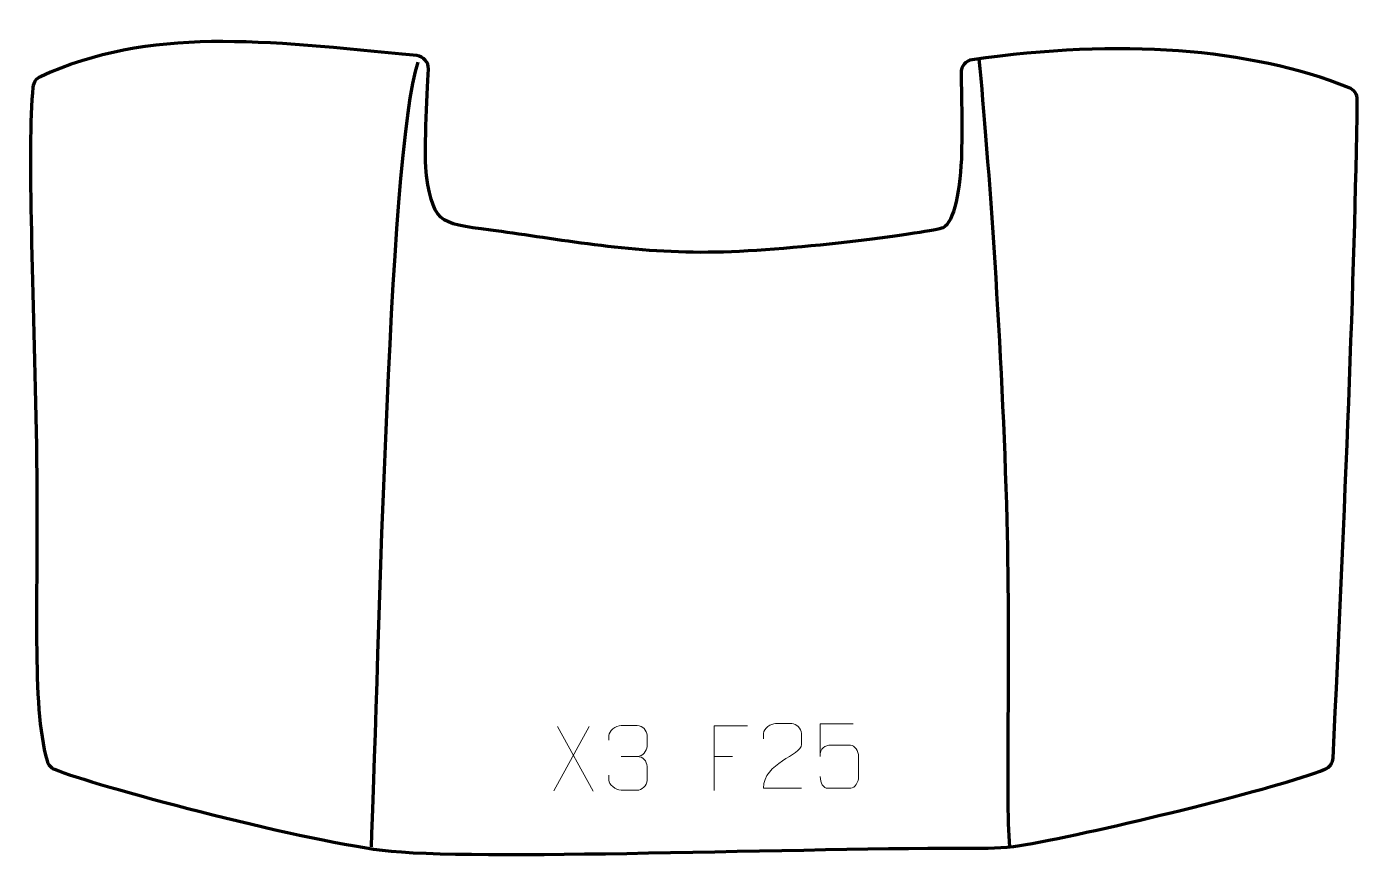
# Model space of a CAD drawing. Header units: millimetres. Extents: x -258 to 256, y -160 to 163.
import ezdxf

# ---------------------------------------------------------------- set-up
doc = ezdxf.new("R2010")
doc.units = ezdxf.units.MM
doc.header["$MEASUREMENT"] = 0
for name, color, linetype in [('layer 1', 7, 'Continuous'), ('layer 2', 7, 'Continuous'), ('layer 3', 7, 'Continuous')]:
    doc.layers.add(name, color=color, linetype=linetype)

msp = doc.modelspace()

# ---------------------------------------------------------------- linework, layer by layer
at = {"layer": 'layer 1', "color": 250, "lineweight": 9}
for points in [[(-40.4253, -107.5451), (-40.4253, -107.5451), (-54.1659, -132.4409), (-54.1659, -132.4409)], [(-52.7113, -107.5451), (-52.7113, -107.5451), (-38.9707, -132.4986), (-38.9707, -132.4986)], [(-28.1326, -119.148), (-28.1326, -119.148), (-21.9362, -119.148), (-21.9362, -119.148)], [(7.7975, -119.148), (7.7975, -119.148), (14.9656, -119.148), (14.9656, -119.148)]]:
    msp.add_open_spline(points, degree=3, dxfattribs=at)
for points, knots in [([(-32.8423, -112.9028), (-32.8423, -112.9028), (-32.8423, -111.0456), (-32.8423, -111.0456), (-32.8423, -111.0456), (-32.8566, -109.3037), (-30.1921, -107.1856), (-28.133, -107.2083), (-28.133, -107.2083), (-26.0689, -107.2083), (-24.0049, -107.2083), (-21.9412, -107.2083), (-21.9412, -107.2083), (-19.7467, -107.1995), (-18.1484, -109.0463), (-18.104, -110.9584), (-18.104, -110.9584), (-18.1044, -112.3935), (-18.1044, -113.8286), (-18.104, -115.2641), (-18.104, -115.2641), (-18.1526, -116.9176), (-19.7552, -119.1476), (-21.9535, -119.1376), (-21.9535, -119.1376), (-19.7498, -119.1488), (-18.1418, -120.952), (-18.0878, -123.0115), (-18.0878, -123.0115), (-18.0882, -124.7962), (-18.0882, -126.5809), (-18.0878, -128.366), (-18.0878, -128.366), (-18.0777, -130.4274), (-20.1326, -132.1905), (-21.9535, -132.1824), (-21.9535, -132.1824), (-24.0188, -132.1821), (-26.084, -132.1821), (-28.1496, -132.1824), (-28.1496, -132.1824), (-30.3182, -132.1709), (-32.8492, -129.7707), (-32.8678, -128.3089), (-32.8678, -128.3089), (-32.8678, -128.3089), (-32.8678, -126.4003), (-32.8678, -126.4003)], [0, 0, 0, 0, 0.07692308, 0.07692308, 0.07692308, 0.07692308, 0.15384615, 0.15384615, 0.15384615, 0.15384615, 0.23076923, 0.23076923, 0.23076923, 0.23076923, 0.30769231, 0.30769231, 0.30769231, 0.30769231, 0.38461538, 0.38461538, 0.38461538, 0.38461538, 0.46153846, 0.46153846, 0.46153846, 0.46153846, 0.53846154, 0.53846154, 0.53846154, 0.53846154, 0.61538462, 0.61538462, 0.61538462, 0.61538462, 0.69230769, 0.69230769, 0.69230769, 0.69230769, 0.76923077, 0.76923077, 0.76923077, 0.76923077, 0.84615385, 0.84615385, 0.84615385, 0.84615385, 1, 1, 1, 1]), ([(20.6715, -107.2683), (20.6715, -107.2683), (7.7975, -107.2683), (7.7975, -107.2683), (7.7975, -107.2683), (7.7975, -107.2683), (7.7975, -132.2219), (7.7975, -132.2219)], [0, 0, 0, 0, 0.33333333, 0.33333333, 0.33333333, 0.33333333, 1, 1, 1, 1]), ([(41.6271, -131.4174), (36.7127, -131.4171), (31.7983, -131.4171), (26.8842, -131.4174), (26.8842, -131.4174), (26.8842, -121.4851), (41.5352, -118.8439), (41.6271, -114.5336), (41.6271, -114.5336), (41.6268, -113.1095), (41.6268, -111.6858), (41.6271, -110.2625), (41.6271, -110.2625), (41.6102, -108.1854), (39.4874, -106.4606), (37.8164, -106.4433), (37.8164, -106.4433), (35.7432, -106.4437), (33.6703, -106.4437), (31.5979, -106.4433), (31.5979, -106.4433), (29.7758, -106.4268), (26.9511, -108.2189), (26.8842, -110.3125), (26.8842, -110.3125), (26.8842, -110.3125), (26.8842, -112.3673), (26.8842, -112.3673)], [0, 0, 0, 0, 0.125, 0.125, 0.125, 0.125, 0.25, 0.25, 0.25, 0.25, 0.375, 0.375, 0.375, 0.375, 0.5, 0.5, 0.5, 0.5, 0.625, 0.625, 0.625, 0.625, 0.75, 0.75, 0.75, 0.75, 1, 1, 1, 1]), ([(61.6212, -106.5115), (61.6212, -106.5115), (48.7695, -106.5115), (48.7695, -106.5115), (48.7695, -106.5115), (48.7698, -110.7421), (48.7698, -114.973), (48.7695, -119.2042), (48.7695, -119.2042), (48.7692, -115.8941), (50.4002, -114.8223), (53.2122, -114.7618), (53.2122, -114.7618), (55.6518, -114.7615), (58.0913, -114.7615), (60.5305, -114.7618), (60.5305, -114.7618), (62.1803, -114.755), (63.6552, -117.1355), (63.6837, -119.2042), (63.6837, -119.2042), (63.6834, -121.7915), (63.6834, -124.3791), (63.6837, -126.9668), (63.6837, -126.9668), (63.7299, -128.9262), (62.2305, -131.3625), (60.6046, -131.421), (60.6046, -131.421), (58.6481, -131.4207), (53.7531, -131.4207), (51.7961, -131.421), (51.7961, -131.421), (49.9506, -131.4298), (48.8435, -129.465), (48.8227, -126.9139)], [0, 0, 0, 0, 0.1, 0.1, 0.1, 0.1, 0.2, 0.2, 0.2, 0.2, 0.3, 0.3, 0.3, 0.3, 0.4, 0.4, 0.4, 0.4, 0.5, 0.5, 0.5, 0.5, 0.6, 0.6, 0.6, 0.6, 0.7, 0.7, 0.7, 0.7, 0.8, 0.8, 0.8, 0.8, 1, 1, 1, 1])]:
    msp.add_open_spline(points, degree=3, knots=knots, dxfattribs=at)
at = {"layer": 'layer 2', "color": 230, "lineweight": 200}
msp.add_open_spline([(-252.5752, 143.4245), (-210.1071, 162.774), (-167.2234, 157.4809), (-107.1016, 151.5649), (-107.1016, 151.5649), (-104.4399, 151.3031), (-102.4566, 149.0175), (-102.6037, 146.3755), (-102.6037, 146.3755), (-103.1762, 136.0998), (-104.358, 112.0823), (-103.3283, 105.2141), (-103.3283, 105.2141), (-100.3399, 85.2882), (-97.6507, 86.8647), (-74.3423, 83.6132), (-74.3423, 83.6132), (-51.0343, 80.3616), (-22.6459, 75.041), (8.4316, 75.6323), (8.4316, 75.6323), (39.5092, 76.2235), (92.102, 83.3175), (96.2856, 85.0913), (96.2856, 85.0913), (100.4689, 86.8647), (103.1581, 100.1207), (103.4573, 114.3316), (103.4573, 114.3316), (103.6717, 124.5269), (103.4237, 138.1082), (103.2668, 144.9697), (103.2668, 144.9697), (103.2096, 147.4702), (105.05, 149.6204), (107.553, 149.9763), (107.553, 149.9763), (164.8699, 158.1255), (214.197, 154.5561), (253.2703, 139.1795), (253.2703, 139.1795), (255.193, 138.4228), (256.4379, 136.5651), (256.409, 134.5183), (256.409, 134.5183), (255.435, 65.8123), (251.6574, -23.832), (247.0406, -119.7414), (247.0406, -119.7414), (246.9471, -121.6788), (245.7219, -123.3905), (243.8988, -124.1045), (243.8988, -124.1045), (225.3056, -131.3876), (163.5706, -146.4812), (130.7679, -152.7624), (130.7679, -152.7624), (124.3265, -153.9957), (117.7825, -154.5944), (111.2219, -154.557), (111.2219, -154.557), (42.4553, -154.1644), (-86.0199, -159.6578), (-120.4645, -155.3282), (-120.4645, -155.3282), (-154.3117, -151.0733), (-231.9123, -130.2608), (-247.0778, -124.101), (-247.0778, -124.101), (-248.5172, -123.5164), (-249.5889, -122.2983), (-249.9956, -120.8127), (-249.9956, -120.8127), (-256.2042, -98.1309), (-253.1467, -61.0995), (-254.1009, 0.7869), (-254.1009, 0.7869), (-255.0245, 60.6939), (-257.882, 115.3261), (-255.4542, 139.4346), (-255.4542, 139.4346), (-255.2788, 141.1745), (-254.1806, 142.6929), (-252.5752, 143.4245)], degree=3, knots=[0, 0, 0, 0, 0.04545455, 0.04545455, 0.04545455, 0.04545455, 0.09090909, 0.09090909, 0.09090909, 0.09090909, 0.13636364, 0.13636364, 0.13636364, 0.13636364, 0.18181818, 0.18181818, 0.18181818, 0.18181818, 0.22727273, 0.22727273, 0.22727273, 0.22727273, 0.27272727, 0.27272727, 0.27272727, 0.27272727, 0.31818182, 0.31818182, 0.31818182, 0.31818182, 0.36363636, 0.36363636, 0.36363636, 0.36363636, 0.40909091, 0.40909091, 0.40909091, 0.40909091, 0.45454545, 0.45454545, 0.45454545, 0.45454545, 0.5, 0.5, 0.5, 0.5, 0.54545455, 0.54545455, 0.54545455, 0.54545455, 0.59090909, 0.59090909, 0.59090909, 0.59090909, 0.63636364, 0.63636364, 0.63636364, 0.63636364, 0.68181818, 0.68181818, 0.68181818, 0.68181818, 0.72727273, 0.72727273, 0.72727273, 0.72727273, 0.77272727, 0.77272727, 0.77272727, 0.77272727, 0.81818182, 0.81818182, 0.81818182, 0.81818182, 0.86363636, 0.86363636, 0.86363636, 0.86363636, 0.90909091, 0.90909091, 0.90909091, 0.90909091, 1, 1, 1, 1], dxfattribs=at)
at = {"layer": 'layer 3', "color": 142, "lineweight": 200}
msp.add_open_spline([(110.1811, 150.3424), (113.8122, 112.0935), (119.2157, 38.0787), (120.9475, -27.8139), (120.9475, -27.8139), (122.4165, -83.7059), (120.3185, -133.4158), (121.9476, -154.0459)], degree=3, knots=[0, 0, 0, 0, 0.33333333, 0.33333333, 0.33333333, 0.33333333, 1, 1, 1, 1], dxfattribs=at)
msp.add_open_spline([(-124.6441, -154.0459), (-122.2537, -104.3124), (-118.3266, 116.092), (-106.5004, 149.0866)], degree=3, dxfattribs=at)

doc.saveas('drawing.dxf')
